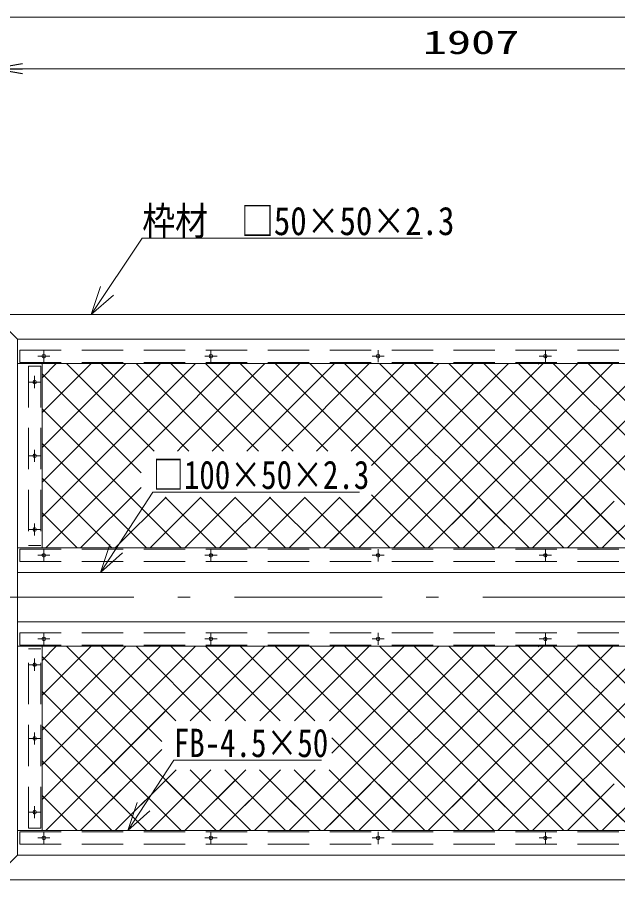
# Model space of a CAD drawing. Units: millimetres, scale not verified. Extents: x -4200 to 4200, y -2970 to 2970.
# Drawn here: x -3095 to -1873, y -1273 to 482 of the extents above; entities that cross this region are included whole.
import ezdxf
from ezdxf.enums import TextEntityAlignment as Align

# ---------------------------------------------------------------- set-up
doc = ezdxf.new("R2010")
doc.units = ezdxf.units.MM
doc.header["$LTSCALE"] = 10
doc.linetypes.add('USER1', pattern=[50.5, 30, -9, 2.5, -9])
doc.linetypes.add('USER2', pattern=[12.6, 8.4, -4.2])
for name, color, linetype, lineweight in [('0-0_2', 4, 'Continuous', 18), ('0-1_0', 7, 'Continuous', 25), ('0-3_30', 3, 'USER1', 9), ('0-8_23', 7, 'USER2', 9), ('0-9_1', 7, 'Continuous', 9), ('0-C_16', 7, 'Continuous', 9), ('0-D_4', 7, 'USER2', 9), ('0-F_20', 7, 'Continuous', 9), ('1-3_28', 8, 'Continuous', 9), ('1-8_2網', 2, 'Continuous', 25)]:
    doc.layers.add(name, color=color, linetype=linetype, lineweight=lineweight)
doc.styles.add('ＭＳ ゴシック', font='')
doc.styles.get('ＭＳ ゴシック').set_extended_font_data('MS Gothic')

# ---------------------------------------------------------------- blocks, each defined once
blk = doc.blocks.new('_OPEN')
at = {"layer": '0-1_0'}
blk.add_line((-10, 1.667), (0, 0), dxfattribs=at)
blk.add_lwpolyline([(-10, -1.667), (0, 0), (-10, 0)], dxfattribs=at)

msp = doc.modelspace()

# ---------------------------------------------------------------- linework, layer by layer
at = {"layer": '0-0_2'}
for p, q in [((713.34, 481.91), (-3166.66, 481.91)), ((-3084.16, 376.91), (-1297.16, 376.91))]:
    msp.add_line(p, q, dxfattribs=at)
at = {"layer": '0-0_2', "lineweight": 9}
for p, q in [((-3094.16, -1172.65), (-1287.16, -1172.65)), ((-3094.16, -1222.65), (-1287.16, -1222.65)), ((-3144.16, -1272.65), (-1237.16, -1272.65))]:
    msp.add_line(p, q, dxfattribs=at)
at = {"layer": '0-3_30'}
for p, q in [((-3028.36, -207.65), (-3052.97, -207.65)), ((-3040.66, -219.95), (-3040.66, -195.34)), ((-2688.36, -207.65), (-2712.97, -207.65)), ((-2700.66, -219.95), (-2700.66, -195.34)), ((-2348.36, -207.65), (-2372.97, -207.65)), ((-2360.66, -219.95), (-2360.66, -195.34)), ((-2008.36, -207.65), (-2032.97, -207.65)), ((-2020.66, -219.95), (-2020.66, -195.34)), ((-3071.47, -260.15), (-3046.86, -260.15)), ((-3059.16, -272.45), (-3059.16, -247.84)), ((-3059.16, -422.45), (-3059.16, -397.84)), ((-3071.47, -410.15), (-3046.86, -410.15)), ((-3071.47, -410.15), (-3046.86, -410.15)), ((-3071.47, -560.15), (-3046.86, -560.15)), ((-3059.16, -547.84), (-3059.16, -572.45)), ((-3028.36, -612.65), (-3052.97, -612.65)), ((-3040.66, -600.34), (-3040.66, -624.95)), ((-2688.36, -612.65), (-2712.97, -612.65)), ((-2700.66, -600.34), (-2700.66, -624.95)), ((-2348.36, -612.65), (-2372.97, -612.65)), ((-2360.66, -600.34), (-2360.66, -624.95)), ((-2008.36, -612.65), (-2032.97, -612.65)), ((-2020.66, -600.34), (-2020.66, -624.95)), ((-3157.8, -697.65), (702.12, -697.65)), ((-3040.66, -794.95), (-3040.66, -770.34)), ((-2700.66, -794.95), (-2700.66, -770.34)), ((-2360.66, -794.95), (-2360.66, -770.34)), ((-2020.66, -794.95), (-2020.66, -770.34)), ((-3028.36, -782.65), (-3052.97, -782.65)), ((-2688.36, -782.65), (-2712.97, -782.65)), ((-2348.36, -782.65), (-2372.97, -782.65)), ((-2008.36, -782.65), (-2032.97, -782.65)), ((-3059.16, -847.45), (-3059.16, -822.84)), ((-3071.47, -835.15), (-3046.86, -835.15)), ((-3059.16, -997.45), (-3059.16, -972.84)), ((-3071.47, -985.15), (-3046.86, -985.15)), ((-3071.47, -985.15), (-3046.86, -985.15)), ((-3059.16, -1122.84), (-3059.16, -1147.45)), ((-3071.47, -1135.15), (-3046.86, -1135.15)), ((-3040.66, -1175.34), (-3040.66, -1199.95)), ((-2700.66, -1175.34), (-2700.66, -1199.95)), ((-2360.66, -1175.34), (-2360.66, -1199.95)), ((-2020.66, -1175.34), (-2020.66, -1199.95)), ((-3028.36, -1187.65), (-3052.97, -1187.65)), ((-2688.36, -1187.65), (-2712.97, -1187.65)), ((-2348.36, -1187.65), (-2372.97, -1187.65)), ((-2008.36, -1187.65), (-2032.97, -1187.65))]:
    msp.add_line(p, q, dxfattribs=at)
at = {"layer": '0-8_23', "linetype": 'Continuous'}
for p, q in [((-3094.16, -206.38), (-3094.16, -312.65)), ((-3094.16, -312.65), (-3094.16, -426.05)), ((-3094.16, -1082.65), (-3094.16, -1196.05))]:
    msp.add_line(p, q, dxfattribs=at)
at = {"layer": '0-9_1'}
for p, q in [((-2944.28, -122.65), (-2924.96, -65.84)), ((-2944.28, -122.65), (-2899.15, -83.11)), ((-1237.16, -122.65), (-3144.16, -122.65)), ((-1287.16, -172.65), (-3094.16, -172.65)), ((-1287.16, -222.65), (-3094.16, -222.65)), ((-2924.97, -647.65), (-2906.44, -590.58)), ((-2924.97, -647.65), (-2880.39, -607.49)), ((-2869.67, -1172.65), (-2851.02, -1115.62)), ((-2869.67, -1172.65), (-2825, -1132.59))]:
    msp.add_line(p, q, dxfattribs=at)
for points in [[(-2944.28, -122.65), (-2840.48, 32.53), (-2270.48, 32.53)], [(-2924.97, -647.65), (-2818.7, -483.93), (-2398.7, -483.93)], [(-2869.67, -1172.65), (-2776.17, -1029.3), (-2476.17, -1029.3)]]:
    msp.add_lwpolyline(points, dxfattribs=at)
for centre in [(-3040.66, -207.65), (-2700.66, -207.65), (-2360.66, -207.65), (-2020.66, -207.65), (-3059.16, -260.15), (-3059.16, -410.15), (-3059.16, -560.15), (-3040.66, -612.65), (-2700.66, -612.65), (-2360.66, -612.65), (-2020.66, -612.65), (-3040.66, -782.65), (-2700.66, -782.65), (-2360.66, -782.65), (-2020.66, -782.65), (-3059.16, -835.15), (-3059.16, -985.15), (-3059.16, -1135.15), (-3040.66, -1187.65), (-2700.66, -1187.65), (-2360.66, -1187.65), (-2020.66, -1187.65)]:
    msp.add_circle(centre, 3.75, dxfattribs=at)
at = {"layer": '0-C_16'}
for p, q in [((-3094.16, -597.65), (-1287.16, -597.65)), ((-3094.16, -647.65), (-1287.16, -647.65)), ((-3094.16, -747.65), (-1315.02, -747.65)), ((-3094.16, -797.65), (-1287.16, -797.65))]:
    msp.add_line(p, q, dxfattribs=at)
at = {"layer": '0-D_4', "linetype": 'Continuous'}
for p, q in [((-3094.16, -172.65), (-3094.16, -1222.65)), ((-3044.16, -222.65), (-3044.16, -597.65)), ((-3044.16, -797.65), (-3044.16, -1172.65))]:
    msp.add_line(p, q, dxfattribs=at)
at = {"layer": '0-D_4'}
for p, q in [((-3089.11, -195.15), (-1292.16, -195.15)), ((-3089.11, -195.15), (-3089.11, -220.15)), ((-3089.11, -220.15), (-1292.16, -220.15)), ((-3071.66, -227.65), (-3071.66, -592.65)), ((-3071.66, -227.65), (-3046.66, -227.65)), ((-3046.66, -227.65), (-3046.66, -592.65)), ((-3071.66, -592.65), (-3046.66, -592.65)), ((-3089.11, -600.15), (-1292.16, -600.15)), ((-3089.11, -625.15), (-3089.11, -600.15)), ((-3089.11, -625.15), (-1292.16, -625.15)), ((-3089.11, -770.15), (-1292.16, -770.15)), ((-3089.11, -770.15), (-3089.11, -795.15)), ((-3089.11, -795.15), (-1292.16, -795.15)), ((-3071.66, -1167.65), (-3071.66, -802.65)), ((-3071.66, -802.65), (-3046.66, -802.65)), ((-3046.66, -1167.65), (-3046.66, -802.65)), ((-3089.11, -1175.15), (-1292.16, -1175.15)), ((-3089.11, -1200.15), (-3089.11, -1175.15)), ((-3071.66, -1167.65), (-3046.66, -1167.65)), ((-3089.11, -1200.15), (-1292.16, -1200.15))]:
    msp.add_line(p, q, dxfattribs=at)
at = {"layer": '0-F_20'}
for p, q in [((-3094.16, -172.65), (-3144.16, -122.65)), ((-3094.16, -1222.65), (-3144.16, -1272.65))]:
    msp.add_line(p, q, dxfattribs=at)
at = {"layer": '1-3_28'}
for p, q in [((-2033.93, -223.73), (-2035.01, -222.65)), ((-2033.93, -223.73), (-2035.01, -222.65)), ((-2033.93, -798.73), (-2035.01, -797.65)), ((-2033.93, -798.73), (-2035.01, -797.65))]:
    msp.add_line(p, q, dxfattribs=at)
at = {"layer": '1-8_2網'}
for p, q in [((-3044.16, -251.67), (-3015.14, -222.65)), ((-2956.61, -260.54), (-2994.5, -222.65)), ((-2972.8, -251.02), (-2944.43, -222.65)), ((-2928.28, -277.21), (-2873.72, -222.65)), ((-2784.9, -361.54), (-2923.79, -222.65)), ((-2883.75, -303.39), (-2803.01, -222.65)), ((-2675.03, -400.7), (-2853.08, -222.65)), ((-2839.23, -329.58), (-2732.3, -222.65)), ((-2794.71, -355.77), (-2661.58, -222.65)), ((-2604.32, -400.7), (-2782.37, -222.65)), ((-2533.61, -400.7), (-2711.66, -222.65)), ((-2698.22, -400.7), (-2520.16, -222.65)), ((-2462.9, -400.7), (-2640.95, -222.65)), ((-2627.51, -400.7), (-2449.45, -222.65)), ((-2195.24, -597.65), (-2570.24, -222.65)), ((-2556.8, -400.7), (-2378.74, -222.65)), ((-2124.53, -597.65), (-2499.53, -222.65)), ((-2486.09, -400.7), (-2308.03, -222.65)), ((-2470.9, -597.65), (-2095.9, -222.65)), ((-2053.82, -597.65), (-2428.82, -222.65)), ((-2415.37, -400.7), (-2237.32, -222.65)), ((-2400.19, -597.65), (-2025.19, -222.65)), ((-2374.1, -430.13), (-2166.61, -222.65)), ((-1983.11, -597.65), (-2358.11, -222.65)), ((-2329.48, -597.65), (-1954.48, -222.65)), ((-1912.4, -597.65), (-2287.4, -222.65)), ((-2258.77, -597.65), (-1883.77, -222.65)), ((-1841.69, -597.65), (-2216.69, -222.65)), ((-2188.06, -597.65), (-1813.06, -222.65)), ((-1770.97, -597.65), (-2145.97, -222.65)), ((-2117.35, -597.65), (-1742.35, -222.65)), ((-1700.26, -597.65), (-2075.26, -222.65)), ((-2046.64, -597.65), (-1671.64, -222.65)), ((-1629.55, -597.65), (-2004.55, -222.65)), ((-1558.84, -597.65), (-1933.84, -222.65)), ((-1905.21, -597.65), (-1530.21, -222.65)), ((-2842.92, -444.94), (-3044.16, -243.7)), ((-3044.16, -322.38), (-2982.29, -260.51)), ((-2982.29, -260.51), (-2972.8, -251.02)), ((-2919.99, -297.16), (-2956.61, -260.54)), ((-2937.77, -286.7), (-2928.28, -277.21)), ((-3044.16, -393.09), (-2937.77, -286.7)), ((-2816.45, -400.7), (-2919.99, -297.16)), ((-3044.16, -463.8), (-2893.25, -312.89)), ((-2760.92, -597.65), (-3044.16, -314.41)), ((-2893.25, -312.89), (-2883.75, -303.39)), ((-2848.73, -339.08), (-2839.23, -329.58)), ((-3044.16, -534.51), (-2848.73, -339.08)), ((-2486.09, -400.7), (-2424.31, -338.92)), ((-3036.58, -597.65), (-2804.2, -365.27)), ((-2804.2, -365.27), (-2794.71, -355.77)), ((-2748.28, -398.16), (-2784.9, -361.54)), ((-2831.63, -597.65), (-3044.16, -385.12)), ((-2768.93, -400.7), (-2759.68, -391.45)), ((-2745.74, -400.7), (-2748.28, -398.16)), ((-2902.35, -597.65), (-3044.16, -455.83)), ((-2965.87, -597.65), (-2842.92, -474.69)), ((-2265.95, -597.65), (-2374.1, -489.5)), ((-2895.16, -597.65), (-2791.91, -494.4)), ((-2824.45, -597.65), (-2721.2, -494.4)), ((-2690.21, -597.65), (-2793.46, -494.4)), ((-2753.74, -597.65), (-2650.49, -494.4)), ((-2619.5, -597.65), (-2722.75, -494.4)), ((-2683.03, -597.65), (-2579.78, -494.4)), ((-2683.03, -597.65), (-2579.78, -494.4)), ((-2683.03, -597.65), (-2581.59, -496.21)), ((-2548.79, -597.65), (-2652.04, -494.4)), ((-2612.32, -597.65), (-2509.07, -494.4)), ((-2612.32, -597.65), (-2509.07, -494.4)), ((-2581.59, -496.21), (-2579.78, -494.4)), ((-2541.61, -597.65), (-2438.36, -494.4)), ((-2541.61, -597.65), (-2438.36, -494.4)), ((-2407.37, -597.65), (-2510.62, -494.4)), ((-2470.9, -597.65), (-2375.73, -502.48)), ((-2336.66, -597.65), (-2439.91, -494.4)), ((-2394, -591.46), (-2305.02, -502.48)), ((-2265.95, -597.65), (-2361.12, -502.48)), ((-2329.48, -597.65), (-2234.31, -502.48)), ((-2195.24, -597.65), (-2290.4, -502.48)), ((-2258.77, -597.65), (-2163.6, -502.48)), ((-2124.53, -597.65), (-2219.69, -502.48)), ((-2188.06, -597.65), (-2092.89, -502.48)), ((-2053.82, -597.65), (-2148.98, -502.48)), ((-2117.35, -597.65), (-2022.18, -502.48)), ((-1983.11, -597.65), (-2078.27, -502.48)), ((-2046.64, -597.65), (-1951.47, -502.48)), ((-1912.4, -597.65), (-2007.56, -502.48)), ((-1975.92, -597.65), (-1880.76, -502.48)), ((-1863.13, -576.21), (-1936.85, -502.48)), ((-2612.32, -597.65), (-2537.07, -522.39)), ((-2537.07, -522.39), (-2527.57, -512.9)), ((-2973.06, -597.65), (-3044.16, -526.54)), ((-2492.54, -548.58), (-2483.05, -539.08)), ((-2541.61, -597.65), (-2492.54, -548.58)), ((-2407.37, -597.65), (-2441.49, -563.53)), ((-2400.19, -597.65), (-2394, -591.46)), ((-3043.77, -597.65), (-3044.16, -597.25)), ((-3044.16, -826.67), (-3015.14, -797.65)), ((-3036.58, -1172.65), (-2661.58, -797.65)), ((-2956.61, -835.54), (-2994.5, -797.65)), ((-2972.8, -826.02), (-2944.43, -797.65)), ((-2928.28, -852.21), (-2873.72, -797.65)), ((-2772.05, -949.39), (-2923.79, -797.65)), ((-2883.75, -878.39), (-2803.01, -797.65)), ((-2701.33, -949.39), (-2853.08, -797.65)), ((-2839.23, -904.58), (-2732.3, -797.65)), ((-2630.62, -949.39), (-2782.37, -797.65)), ((-2742.62, -949.39), (-2590.87, -797.65)), ((-2559.91, -949.39), (-2711.66, -797.65)), ((-2671.91, -949.39), (-2520.16, -797.65)), ((-2489.2, -949.39), (-2640.95, -797.65)), ((-2601.2, -949.39), (-2449.45, -797.65)), ((-2195.24, -1172.65), (-2570.24, -797.65)), ((-2541.61, -1172.65), (-2166.61, -797.65)), ((-2530.49, -949.39), (-2378.74, -797.65)), ((-2124.53, -1172.65), (-2499.53, -797.65)), ((-2470.9, -1172.65), (-2095.9, -797.65)), ((-2459.78, -949.39), (-2308.03, -797.65)), ((-2454.93, -1015.25), (-2237.32, -797.65)), ((-2053.82, -1172.65), (-2428.82, -797.65)), ((-2400.19, -1172.65), (-2025.19, -797.65)), ((-1983.11, -1172.65), (-2358.11, -797.65)), ((-2329.48, -1172.65), (-1954.48, -797.65)), ((-1912.4, -1172.65), (-2287.4, -797.65)), ((-2258.77, -1172.65), (-1883.77, -797.65)), ((-1841.69, -1172.65), (-2216.69, -797.65)), ((-2188.06, -1172.65), (-1813.06, -797.65)), ((-1770.97, -1172.65), (-2145.97, -797.65)), ((-2117.35, -1172.65), (-1742.35, -797.65)), ((-1700.26, -1172.65), (-2075.26, -797.65)), ((-2046.64, -1172.65), (-1671.64, -797.65)), ((-1629.55, -1172.65), (-2004.55, -797.65)), ((-1558.84, -1172.65), (-1933.84, -797.65)), ((-1905.21, -1172.65), (-1530.21, -797.65)), ((-2690.21, -1172.65), (-3044.16, -818.7)), ((-3044.16, -897.38), (-2982.29, -835.51)), ((-2982.29, -835.51), (-2972.8, -826.02)), ((-2919.99, -872.16), (-2956.61, -835.54)), ((-2937.77, -861.7), (-2928.28, -852.21)), ((-3044.16, -968.09), (-2937.77, -861.7)), ((-2800.89, -991.26), (-2919.99, -872.16)), ((-3044.16, -1038.8), (-2893.25, -887.89)), ((-2760.92, -1172.65), (-3044.16, -889.41)), ((-2893.25, -887.89), (-2883.75, -878.39)), ((-2848.73, -914.08), (-2839.23, -904.58)), ((-3044.16, -1109.51), (-2848.73, -914.08)), ((-2459.78, -949.39), (-2424.31, -913.92)), ((-3036.58, -1172.65), (-2804.2, -940.27)), ((-2804.2, -940.27), (-2794.71, -930.77)), ((-2772.05, -949.39), (-2784.9, -936.54)), ((-2831.63, -1172.65), (-3044.16, -960.12)), ((-2265.95, -1172.65), (-2454.93, -983.67)), ((-2965.87, -1172.65), (-2800.89, -1007.66)), ((-2902.35, -1172.65), (-3044.16, -1030.83)), ((-2965.87, -1172.65), (-2842.92, -1049.69)), ((-2895.16, -1172.65), (-2771.39, -1048.87)), ((-2824.45, -1172.65), (-2700.68, -1048.87)), ((-2753.74, -1172.65), (-2629.97, -1048.87)), ((-2619.5, -1172.65), (-2743.27, -1048.87)), ((-2683.03, -1172.65), (-2559.26, -1048.87)), ((-2548.79, -1172.65), (-2672.56, -1048.87)), ((-2612.32, -1172.65), (-2488.55, -1048.87)), ((-2478.08, -1172.65), (-2601.85, -1048.87)), ((-2407.37, -1172.65), (-2531.14, -1048.87)), ((-2336.66, -1172.65), (-2460.43, -1048.87)), ((-2895.16, -1172.65), (-2791.91, -1069.4)), ((-2824.45, -1172.65), (-2721.2, -1069.4)), ((-2690.21, -1172.65), (-2793.46, -1069.4)), ((-2753.74, -1172.65), (-2650.49, -1069.4)), ((-2619.5, -1172.65), (-2722.75, -1069.4)), ((-2683.03, -1172.65), (-2579.78, -1069.4)), ((-2683.03, -1172.65), (-2579.78, -1069.4)), ((-2548.79, -1172.65), (-2652.04, -1069.4)), ((-2612.32, -1172.65), (-2509.07, -1069.4)), ((-2612.32, -1172.65), (-2509.07, -1069.4)), ((-2581.59, -1071.21), (-2579.78, -1069.4)), ((-2541.61, -1172.65), (-2438.36, -1069.4)), ((-2541.61, -1172.65), (-2438.36, -1069.4)), ((-2407.37, -1172.65), (-2510.62, -1069.4)), ((-2336.66, -1172.65), (-2439.91, -1069.4)), ((-2265.95, -1172.65), (-2374.1, -1064.5)), ((-2683.03, -1172.65), (-2581.59, -1071.21)), ((-2470.9, -1172.65), (-2375.73, -1077.48)), ((-2394, -1166.46), (-2305.02, -1077.48)), ((-2265.95, -1172.65), (-2361.12, -1077.48)), ((-2329.48, -1172.65), (-2234.31, -1077.48)), ((-2195.24, -1172.65), (-2290.4, -1077.48)), ((-2258.77, -1172.65), (-2163.6, -1077.48)), ((-2124.53, -1172.65), (-2219.69, -1077.48)), ((-2188.06, -1172.65), (-2092.89, -1077.48)), ((-2053.82, -1172.65), (-2148.98, -1077.48)), ((-2117.35, -1172.65), (-2022.18, -1077.48)), ((-1983.11, -1172.65), (-2078.27, -1077.48)), ((-2046.64, -1172.65), (-1951.47, -1077.48)), ((-1912.4, -1172.65), (-2007.56, -1077.48)), ((-1975.92, -1172.65), (-1880.76, -1077.48)), ((-1863.13, -1151.21), (-1936.85, -1077.48)), ((-2973.06, -1172.65), (-3044.16, -1101.54)), ((-2612.32, -1172.65), (-2537.07, -1097.39)), ((-2537.07, -1097.39), (-2527.57, -1087.9)), ((-2492.54, -1123.58), (-2483.05, -1114.08)), ((-2541.61, -1172.65), (-2492.54, -1123.58)), ((-2407.37, -1172.65), (-2441.49, -1138.53)), ((-3043.77, -1172.65), (-3044.16, -1172.25)), ((-2400.19, -1172.65), (-2394, -1166.46))]:
    msp.add_line(p, q, dxfattribs=at)
for points in [[(-2759.68, -391.45), (-2750.18, -381.96), (-2590.87, -222.65)], [(-2478.08, -597.65), (-2576.57, -499.16), (-2581.33, -494.4)], [(-2470.9, -597.65), (-2448.02, -574.77), (-2438.53, -565.27)], [(-2478.08, -1172.65), (-2576.57, -1074.16), (-2581.33, -1069.4)], [(-2470.9, -1172.65), (-2448.02, -1149.77), (-2438.53, -1140.27)]]:
    msp.add_lwpolyline(points, dxfattribs=at)

# ---------------------------------------------------------------- block references
at = {"layer": '0-0_2', "xscale": 6, "yscale": 6, "rotation": 180}
msp.add_blockref('_OPEN', (-3144.16, 376.91), dxfattribs=at)

# ---------------------------------------------------------------- texts
at = {"layer": '0-0_2', "style": 'ＭＳ ゴシック', "width": 1.5}
msp.add_text('1907', height=48.09, dxfattribs=at).set_placement((-2269.83, 392.66), align=Align.BOTTOM_LEFT)
at = {"layer": '0-9_1', "style": 'ＭＳ ゴシック'}
for s, height, width, p in [('枠材\u3000□50×50×2.3', 57.73, 0.85, (-2840.48, 21.43)), ('□100×50×2.3', 57.73, 0.8, (-2818.7, -495.03)), ('FB-4.5×50', 57.7, 0.8, (-2776.17, -1040.4))]:
    msp.add_text(s, height=height, dxfattribs=dict(at, width=width)).set_placement(p, align=Align.BOTTOM_LEFT)

doc.saveas('drawing.dxf')
